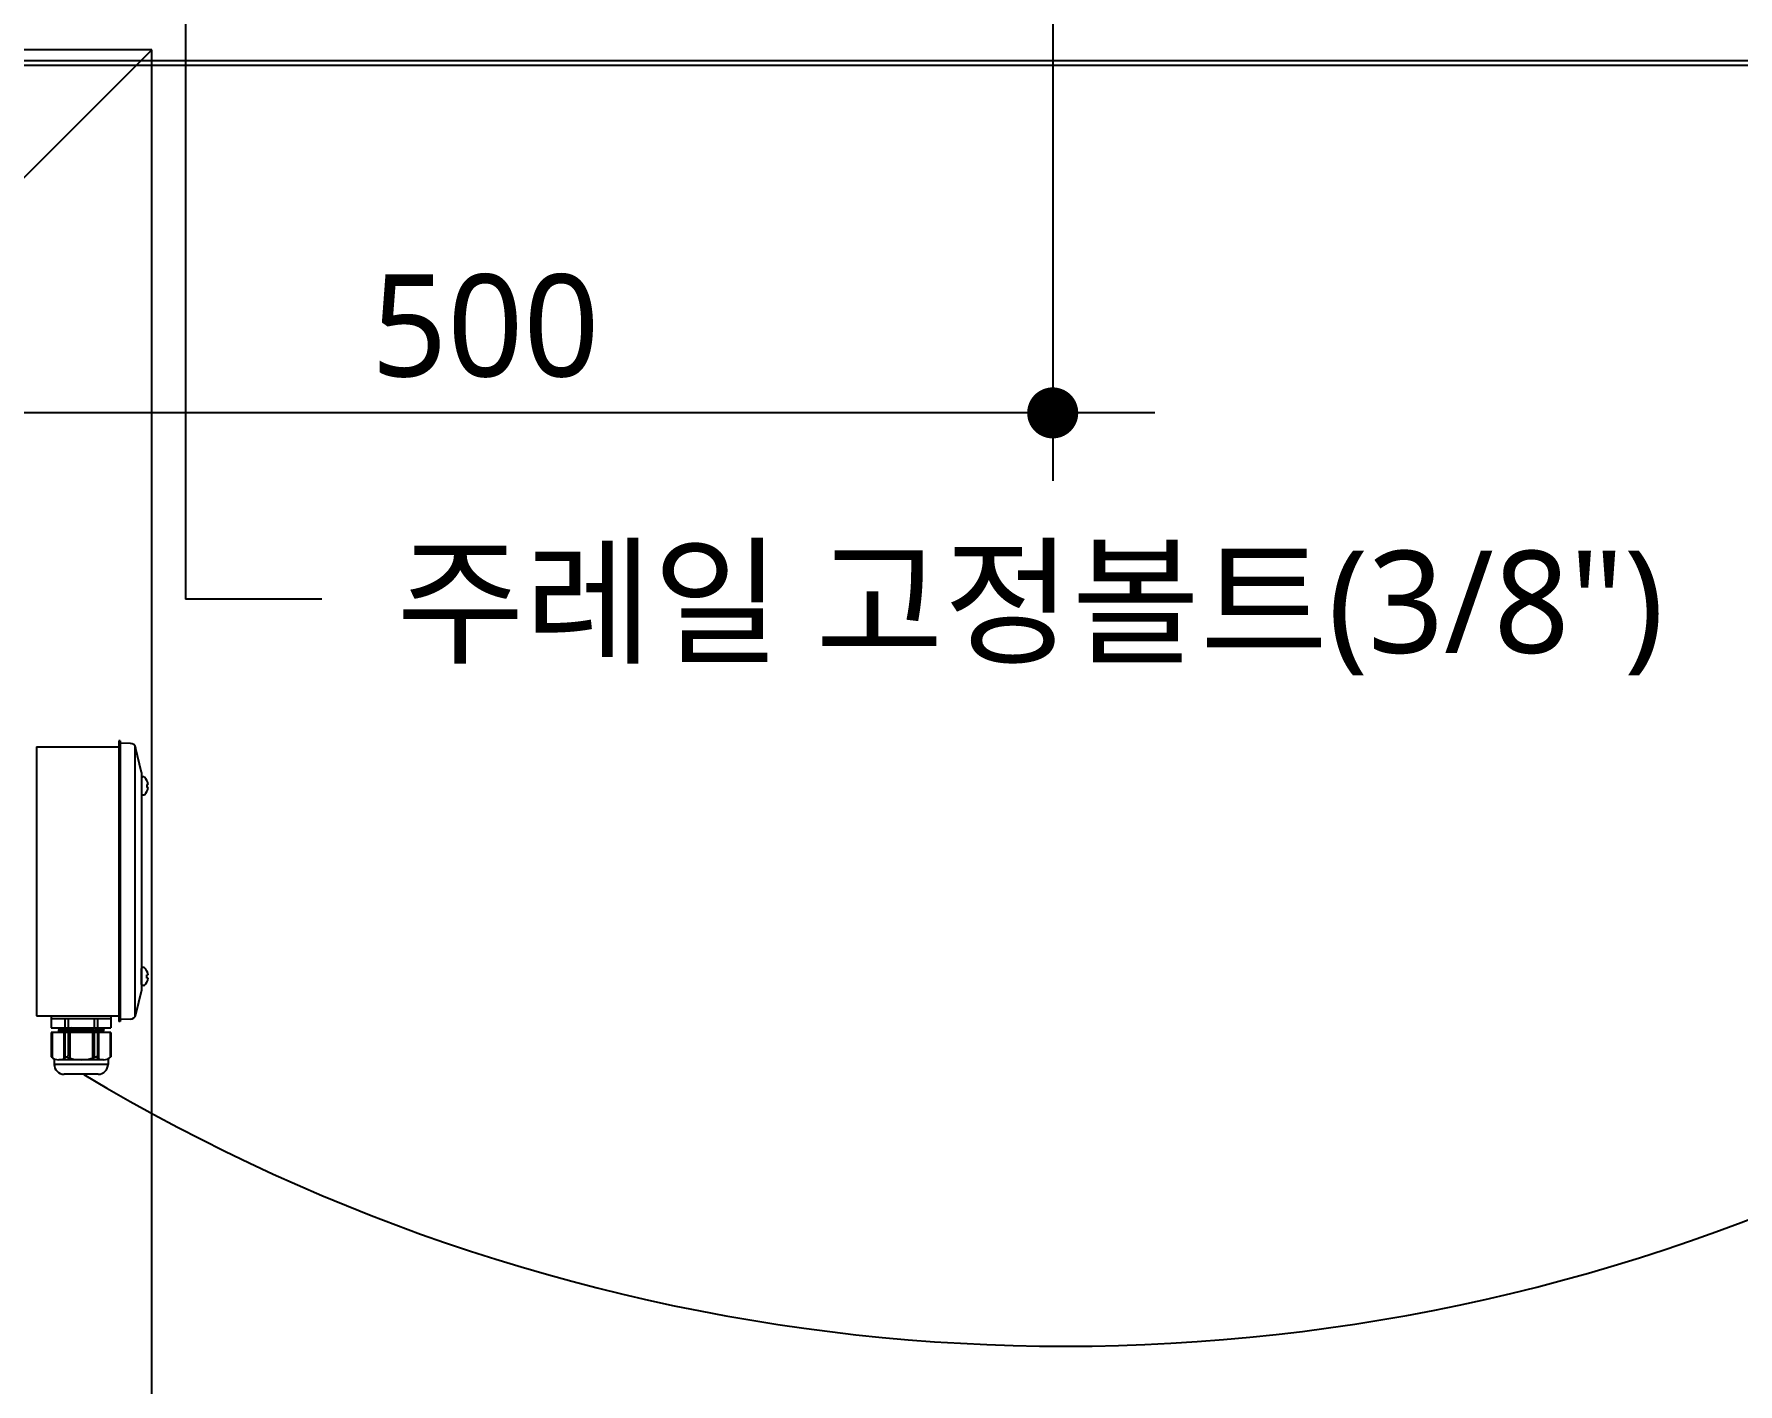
# Model space of a CAD drawing. Header units: millimetres. Extents: x 232323 to 272954, y -5343 to 8721.
# Drawn here: x 236615 to 237365, y 6880 to 7475 of the extents above; entities that cross this region are included whole.
import ezdxf
from ezdxf.enums import TextEntityAlignment as Align

# ---------------------------------------------------------------- set-up
doc = ezdxf.new("R2010")
doc.units = ezdxf.units.MM
doc.header["$MEASUREMENT"] = 0
doc.layers.get('0').update_dxf_attribs({"linetype": 'CONTINUOUS'})
for name, color, linetype, lineweight in [('A-DIMS', 7, 'CONTINUOUS', 25), ('A-MKXS-LEAD', 7, 'CONTINUOUS', 25), ('A-MKXS-TEXT1', 3, 'CONTINUOUS', 25)]:
    doc.layers.add(name, color=color, linetype=linetype, lineweight=lineweight)
doc.styles.add('HY울릉도L', font='')
doc.styles.add('맑은고딕', font='malgun.ttf')
doc.styles.get('HY울릉도L').set_extended_font_data('HYwulM')
doc.dimstyles.new('CDIM', dxfattribs={"dimtxt": 3, "dimasz": 1.5, "dimexe": 2, "dimexo": 1, "dimgap": 1, "dimtad": 1, "dimdec": 0, "dimrnd": 0.5, "dimzin": 0, "dimdsep": 32, "dimlunit": 6, "dimtxsty": 'HY울릉도L', "dimblk1": '_CIDOT', "dimblk2": '_CIDOT', "dimsah": 1, "dimcen": 5.5, "dimclrd": 2, "dimclre": 2, "dimclrt": 7, "dimadec": 0, "dimazin": 0, "dimtfac": 1, "dimtdec": 0, "dimtix": 1, "dimtmove": 2, "dimatfit": 1, "dimldrblk": '_CIDOT', "dimfxl": 1, "dimtolj": 1, "dimtzin": 0, "dimlwd": -1, "dimarcsym": 0})

# ---------------------------------------------------------------- blocks, each defined once
blk = doc.blocks.new('A$C75D13664')
for p, q in [((1362.02, 3103.74), (-1364.43, 3103.74)), ((1362.02, 62.8), (1362.02, 3103.74))]:
    blk.add_line(p, q)
at = {"color": 0}
blk.add_line((1362.02, 3103.74), (1300.02, 3041.74), dxfattribs=at)
at = {"color": 7}
for p, q in [((-2698.36, 3099.03), (2583.56, 3099.03)), ((-2698.36, 3097.03), (2583.56, 3097.03))]:
    blk.add_line(p, q, dxfattribs=at)
at = {"color": 9}
for p, q in [((1311.29, 2796.55), (1311.29, 2677.9)), ((1311.29, 2796.55), (1347.44, 2796.55)), ((1347.44, 2799.13), (1347.44, 2675.33)), ((1348.09, 2799.13), (1347.44, 2799.13)), ((1348.09, 2799.13), (1348.09, 2675.33)), ((1352.61, 2798.02), (1348.56, 2798.12)), ((1354.49, 2797.04), (1354.49, 2677.42)), ((1357.49, 2785.23), (1354.91, 2796.16)), ((1357.49, 2785.23), (1357.49, 2689.23)), ((1357.49, 2782.73), (1357.49, 2775.73)), ((1358.49, 2783.23), (1357.99, 2783.23)), ((1359.84, 2779.95), (1359.84, 2778.5)), ((1360.44, 2779.95), (1359.84, 2779.95)), ((1360.44, 2778.5), (1359.84, 2778.5)), ((1358.49, 2775.23), (1357.99, 2775.23)), ((1357.49, 2691.73), (1357.49, 2698.73)), ((1358.49, 2699.23), (1357.99, 2699.23)), ((1359.84, 2694.5), (1359.84, 2695.95)), ((1360.44, 2695.95), (1359.84, 2695.95)), ((1357.49, 2689.23), (1354.92, 2678.31)), ((1358.49, 2691.23), (1357.99, 2691.23)), ((1360.44, 2694.5), (1359.84, 2694.5)), ((1311.29, 2677.9), (1347.44, 2677.9)), ((1317.74, 2677.9), (1317.74, 2672.65)), ((1317.74, 2676.65), (1344.04, 2676.65)), ((1323.64, 2676.65), (1323.64, 2672.65)), ((1325.14, 2676.65), (1325.14, 2672.65)), ((1336.64, 2676.65), (1336.64, 2672.65)), ((1338.14, 2676.65), (1338.14, 2672.65)), ((1344.04, 2677.9), (1344.04, 2672.65)), ((1348.09, 2675.33), (1347.44, 2675.33)), ((1352.61, 2676.44), (1348.56, 2676.34)), ((1317.74, 2672.65), (1344.04, 2672.65)), ((1344.04, 2670.51), (1317.74, 2670.51)), ((1317.74, 2670.51), (1317.74, 2659.86)), ((1318.14, 2670.51), (1318.14, 2659.51)), ((1326.45, 2672.65), (1320.74, 2672.44)), ((1320.92, 2672.65), (1320.74, 2672.44)), ((1320.74, 2672.44), (1321.37, 2671.73)), ((1321.39, 2671.76), (1320.74, 2670.98)), ((1341.04, 2671.75), (1320.74, 2670.98)), ((1320.74, 2670.98), (1321.16, 2670.51)), ((1340.39, 2672.48), (1321.39, 2671.76)), ((1323.24, 2670.51), (1323.24, 2659.03)), ((1323.64, 2670.51), (1323.64, 2660.26)), ((1325.14, 2670.51), (1325.14, 2660.26)), ((1325.94, 2670.51), (1325.94, 2659.28)), ((1340.39, 2670.98), (1328.01, 2670.51)), ((1335.84, 2670.51), (1335.84, 2659.28)), ((1336.64, 2670.51), (1336.64, 2660.26)), ((1338.14, 2670.51), (1338.14, 2660.26)), ((1338.54, 2670.51), (1338.54, 2659.03)), ((1340.53, 2672.65), (1340.39, 2672.48)), ((1340.39, 2672.48), (1341.04, 2671.75)), ((1341.04, 2671.75), (1340.39, 2670.98)), ((1340.39, 2670.98), (1340.81, 2670.51)), ((1343.64, 2670.51), (1343.64, 2659.51)), ((1344.04, 2670.51), (1344.04, 2659.86)), ((1319.01, 2658.97), (1319.01, 2656.51)), ((1340.71, 2658.51), (1321.06, 2658.51)), ((1324.04, 2659.86), (1324.74, 2659.86)), ((1337.04, 2659.86), (1337.74, 2659.86)), ((1342.76, 2658.97), (1342.76, 2656.51)), ((1342.76, 2656.51), (1319.01, 2656.51)), ((1338.41, 2652.16), (1323.36, 2652.16))]:
    blk.add_line(p, q, dxfattribs=at)
at = {"color": 7}
blk.add_arc((1764.6, 3372.89), 840.64, 239.03326, 340.84314, dxfattribs=at)
at = {"color": 9}
for centre, radius, start, end in [((1348.59, 2798.62), 0.5, 180, 270), ((1352.5, 2795.53), 2.5, 11.68828, 90), ((1357.99, 2782.73), 0.5, 90, 180), ((1358.49, 2782.73), 0.5, 45, 90), ((1355.15, 2779.23), 5.33, 7.81348, 46.26959), ((1355.15, 2779.23), 5.33, 313.73041, 352.18652), ((1357.99, 2775.73), 0.5, 180, 270), ((1358.49, 2775.73), 0.5, 270, 315), ((1357.99, 2698.73), 0.5, 90, 180), ((1358.49, 2698.73), 0.5, 45, 90), ((1355.15, 2695.23), 5.33, 7.81348, 46.26959), ((1357.99, 2691.73), 0.5, 180, 270), ((1358.49, 2691.73), 0.5, 270, 315), ((1355.15, 2695.23), 5.33, 313.73041, 352.18652), ((1348.59, 2675.84), 0.5, 90, 180), ((1352.5, 2678.93), 2.5, 270, 348.31172), ((1321.06, 2663.28), 4.77, 225.80225, 314.19578), ((1324.04, 2660.26), 0.4, 180, 270), ((1330.89, 2674.83), 16.32, 246.53383, 293.46617), ((1324.74, 2660.26), 0.4, 270, 0), ((1337.04, 2660.26), 0.4, 180, 270), ((1340.71, 2663.28), 4.77, 225.80422, 314.19578), ((1337.74, 2660.26), 0.4, 270, 0), ((1323.36, 2656.51), 4.35, 179.99956, 270), ((1338.41, 2656.51), 4.35, 270, 0.00044)]:
    blk.add_arc(centre, radius, start, end, dxfattribs=at)
blk = doc.blocks.new('_CIDOT')
at = {"color": 0, "linetype": 'ByBlock'}
blk.add_line((2, 0), (-1, 0), dxfattribs=at)
at = {"color": 0, "linetype": 'ByBlock', "const_width": 0.5}
blk.add_lwpolyline([(-0.25, 0, 1), (0.25, 0, 1)], format="xyb", close=True, dxfattribs=at)
blk = doc.blocks.new('*D86')
at = {"layer": 'A-DIMS', "lineweight": -2, "transparency": 16777216}
for p, q in [((237063.55, 7603.32), (237063.55, 7278.26)), ((236563.55, 7443.26), (236563.55, 7278.26))]:
    blk.add_line(p, q, dxfattribs=at)
at = {"layer": 'A-DIMS', "transparency": 16777216}
blk.add_line((237041.05, 7308.26), (236586.05, 7308.26), dxfattribs=at)
at = {"layer": 'A-DIMS', "transparency": 16777216, "xscale": 22.5, "yscale": 22.5, "zscale": 22.5, "rotation": 180}
blk.add_blockref('_CIDOT', (236563.55, 7308.26), dxfattribs=at)
at = {"layer": 'A-DIMS', "transparency": 16777216, "xscale": 22.5, "yscale": 22.5, "zscale": 22.5}
blk.add_blockref('_CIDOT', (237063.55, 7308.26), dxfattribs=at)
at = {"layer": 'A-DIMS', "color": 3, "transparency": 16777216, "insert": (236813.55, 7346.51), "char_height": 45, "attachment_point": 5, "style": '맑은고딕'}
blk.add_mtext('\\A1;500', dxfattribs=at)

msp = doc.modelspace()

# ---------------------------------------------------------------- linework, layer by layer
at = {"layer": 'A-MKXS-LEAD'}
for p in [(236681.47, 7526.16), (236741.47, 7226.16)]:
    msp.add_line(p, (236681.47, 7226.16), dxfattribs=at)

# ---------------------------------------------------------------- block references
msp.add_blockref('A$C75D13664', (235304.53, 4364.55))

# ---------------------------------------------------------------- texts
at = {"layer": 'A-MKXS-TEXT1', "style": '맑은고딕'}
msp.add_text('주레일 고정볼트(3/8") ', height=45, dxfattribs=at).set_placement((236774.38, 7224.97), align=Align.MIDDLE_LEFT)

# ---------------------------------------------------------------- dimensions: what is measured, and where the dimension line sits
at = {"layer": 'A-DIMS'}
dim = msp.add_linear_dim(base=(236563.55, 7308.26), p1=(237063.55, 7618.32), p2=(236563.55, 7458.26), angle=180, dimstyle='CDIM', override={"dimscale": 15, "dimtxsty": '맑은고딕', "dimclrd": 256, "dimclre": 256, "dimclrt": 3}, dxfattribs=at)
dim.commit()
dim.dimension.update_dxf_attribs({"geometry": '*D86', "text_midpoint": (236813.55, 7346.51)})

doc.saveas('drawing.dxf')
